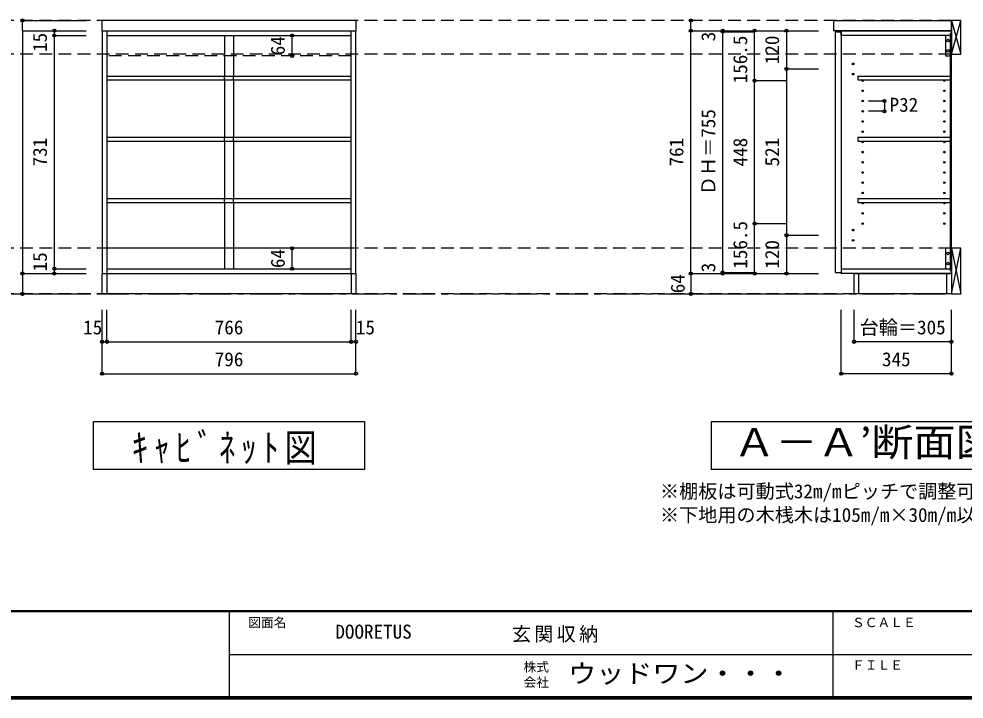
# Model space of a CAD drawing. Units: millimetres at full size, sheet at 1:20; some dimension numbers follow another scale. Extents: x -3893 to 3907, y -2871 to 2783.
# Drawn here: x -653 to 2312, y -2803 to -671 of the extents above; entities that cross this region are included whole.
import ezdxf
from ezdxf.enums import TextEntityAlignment as Align

# ---------------------------------------------------------------- set-up
doc = ezdxf.new("R2010")
doc.units = ezdxf.units.MM
doc.header["$LTSCALE"] = 20
doc.header["$PDMODE"] = 32
doc.header["$PDSIZE"] = 10
for name, pattern in [('CHAIN1', [8, 5, -1, 1, -1]), ('DASHED1', [1.8, 1.2, -0.6]), ('DASHED2', [3, 2, -1])]:
    doc.linetypes.add(name, pattern=pattern)
for name, color, linetype in [('0-1_本体', 2, 'Continuous'), ('0-2_扉', 3, 'Continuous'), ('0-4_棚', 2, 'Continuous'), ('0-5_ダボ', 7, 'Continuous'), ('0-6_桟木', 3, 'Continuous'), ('0-7_', 7, 'Continuous'), ('0-9_', 7, 'Continuous'), ('0-A_文字', 7, 'Continuous'), ('0-B_寸法', 7, 'Continuous'), ('F-1_枠', 6, 'Continuous'), ('F-A_文字', 7, 'Continuous')]:
    doc.layers.add(name, color=color, linetype=linetype)
doc.styles.add('ＭＳ ゴシック', font='')
doc.styles.get('ＭＳ ゴシック').set_extended_font_data('MS Gothic')

msp = doc.modelspace()

# ---------------------------------------------------------------- linework, layer by layer
at = {"layer": '0-1_本体', "color": 3}
for p, q in [((-391.39, -708.29), (-391.39, -1469.29)), ((-376.39, -708.29), (-376.39, -1469.29)), ((389.61, -1469.29), (389.61, -708.29)), ((404.61, -1469.29), (404.61, -708.29)), ((-376.39, -723.29), (389.61, -723.29)), ((-391.39, -1469.29), (404.61, -1469.29)), ((-376.39, -1454.29), (389.61, -1454.29))]:
    msp.add_line(p, q, dxfattribs=at)
at = {"layer": '0-1_本体'}
for p, q in [((1926.61, -708.29), (2271.61, -708.29)), ((1926.61, -723.29), (1926.61, -708.29)), ((2268.61, -723.29), (1926.61, -723.29)), ((2268.61, -716.29), (2271.61, -716.29)), ((2268.61, -1461.29), (2268.61, -716.29)), ((2270.11, -1461.29), (2270.11, -716.29)), ((1926.61, -1454.29), (2268.61, -1454.29)), ((1926.61, -1454.29), (1926.61, -1469.29)), ((2271.61, -1469.29), (1926.61, -1469.29)), ((2268.61, -1461.29), (2271.61, -1461.29))]:
    msp.add_line(p, q, dxfattribs=at)
at = {"layer": '0-1_本体', "color": 7}
msp.add_line((2271.61, -1469.29), (2271.61, -708.29), dxfattribs=at)
at = {"layer": '0-2_扉', "color": 2}
for p, q in [((1907.61, -711.29), (1907.61, -1466.29)), ((1907.61, -711.29), (1925.61, -711.29)), ((1925.61, -711.29), (1925.61, -1466.29)), ((1907.61, -1466.29), (1925.61, -1466.29))]:
    msp.add_line(p, q, dxfattribs=at)
at = {"layer": '0-4_棚', "color": 3}
for p, q in [((405.61, -676.29), (-392.39, -676.29)), ((-392.39, -676.29), (-392.39, -708.29)), ((-376.39, -850.31), (389.61, -850.31)), ((-376.39, -862.31), (389.61, -862.31)), ((-376.39, -1042.31), (389.61, -1042.31)), ((-376.39, -1054.31), (389.61, -1054.31)), ((-376.39, -1234.32), (389.61, -1234.32)), ((-376.39, -1246.32), (389.61, -1246.32))]:
    msp.add_line(p, q, dxfattribs=at)
at = {"layer": '0-4_棚', "color": 7}
for p, q in [((1901.61, -681.29), (1901.61, -708.29)), ((1906.61, -676.29), (2271.61, -676.29)), ((2271.61, -708.29), (2271.61, -676.29)), ((2271.61, -708.29), (1901.61, -708.29))]:
    msp.add_line(p, q, dxfattribs=at)
at = {"layer": '0-4_棚'}
for p, q in [((1978.61, -850.31), (2268.61, -850.31)), ((1978.61, -850.31), (1978.61, -862.31)), ((2268.61, -850.31), (2268.61, -862.31)), ((1978.61, -862.31), (2268.61, -862.31)), ((1978.61, -1042.31), (2268.61, -1042.31)), ((1978.61, -1042.31), (1978.61, -1054.31)), ((1978.61, -1054.31), (2268.61, -1054.31)), ((2268.61, -1042.31), (2268.61, -1054.31)), ((1978.61, -1234.32), (2268.61, -1234.32)), ((1978.61, -1234.32), (1978.61, -1246.32)), ((2268.61, -1234.32), (2268.61, -1246.32)), ((1978.61, -1246.32), (2268.61, -1246.32))]:
    msp.add_line(p, q, dxfattribs=at)
at = {"layer": '0-4_棚', "color": 3}
msp.add_lwpolyline([(-392.39, -708.29), (405.61, -708.29), (405.61, -676.29)], dxfattribs=at)
at = {"layer": '0-4_棚', "color": 7}
msp.add_arc((1906.61, -681.29), 5, 90, 180, dxfattribs=at)
at = {"layer": '0-5_ダボ'}
for centre in [(1963.61, -812.29), (1963.61, -844.29), (1993.61, -864.81), (2249.61, -864.81), (1993.61, -896.81), (2249.61, -896.81), (1993.61, -928.81), (2249.61, -928.81), (1993.61, -960.81), (2249.61, -960.81), (1993.61, -992.81), (2249.61, -992.81), (1993.61, -1024.81), (2249.61, -1024.81), (1993.61, -1056.81), (2249.61, -1056.81), (1993.61, -1088.81), (2249.61, -1088.81), (1993.61, -1120.81), (2249.61, -1120.81), (1993.61, -1152.81), (2249.61, -1152.81), (1993.61, -1184.81), (2249.61, -1184.81), (1993.61, -1216.81), (2249.61, -1216.81), (1993.61, -1248.81), (2249.61, -1248.81), (1993.61, -1280.81), (2249.61, -1280.81), (1963.61, -1333.29), (1993.61, -1312.81), (2249.61, -1312.81), (1963.61, -1365.29)]:
    msp.add_circle(centre, 2.5, dxfattribs=at)
at = {"layer": '0-6_桟木', "color": 7}
for p, q in [((2271.61, -781.29), (2301.61, -676.29)), ((2271.61, -676.29), (2301.61, -781.29)), ((2271.61, -1390.29), (2301.61, -1533.29)), ((2271.61, -1533.29), (2301.61, -1390.29)), ((2271.61, -1464.29), (2271.61, -1390.29))]:
    msp.add_line(p, q, dxfattribs=at)
at = {"layer": '0-6_桟木'}
for p, q in [((2253.61, -723.29), (2253.61, -787.29)), ((2268.61, -723.29), (2253.61, -723.29)), ((2268.61, -787.29), (2268.61, -723.29)), ((2253.61, -787.29), (2268.61, -787.29)), ((2253.61, -1390.29), (2253.61, -1454.29)), ((2268.61, -1390.29), (2253.61, -1390.29)), ((2268.61, -1454.29), (2268.61, -1390.29)), ((2253.61, -1454.29), (2268.61, -1454.29)), ((2271.61, -1533.29), (2301.61, -1533.29))]:
    msp.add_line(p, q, dxfattribs=at)
at = {"layer": '0-6_桟木', "color": 7, "linetype": 'DASHED2'}
for p, q in [((389.61, -787.29), (-376.39, -787.29)), ((389.61, -1390.29), (-376.39, -1390.29))]:
    msp.add_line(p, q, dxfattribs=at)
at = {"layer": '0-6_桟木', "color": 2}
msp.add_line((2271.61, -1390.29), (2271.61, -1464.29), dxfattribs=at)
at = {"layer": '0-6_桟木'}
msp.add_lwpolyline([(2301.61, -676.29), (2271.61, -676.29), (2271.61, -781.29), (2301.61, -781.29)], close=True, dxfattribs=at)
msp.add_lwpolyline([(2301.61, -1533.29), (2301.61, -1390.29), (2271.61, -1390.29), (2271.61, -1533.29)], dxfattribs=at)
at = {"layer": '0-6_桟木', "color": 7}
for centre in [(2261.11, -739.29), (2261.11, -771.29), (2261.11, -1406.29), (2261.11, -1438.29)]:
    msp.add_circle(centre, 4, dxfattribs=at)
at = {"layer": '0-7_'}
for p, q in [((-7.39, -723.29), (-7.39, -850.31)), ((20.61, -723.29), (20.61, -850.31)), ((-7.39, -862.31), (-7.39, -1042.31)), ((20.61, -862.31), (20.61, -1042.31)), ((-7.39, -1054.31), (-7.39, -1234.32)), ((20.61, -1054.31), (20.61, -1234.32)), ((-7.39, -1246.32), (-7.39, -1454.29)), ((20.61, -1246.32), (20.61, -1454.29))]:
    msp.add_line(p, q, dxfattribs=at)
at = {"layer": '0-7_', "linetype": 'DASHED1'}
for p, q in [((-7.39, -862.31), (-7.39, -850.31)), ((20.61, -862.31), (20.61, -850.31)), ((-7.39, -1054.31), (-7.39, -1042.31)), ((20.61, -1054.31), (20.61, -1042.31)), ((-7.39, -1246.32), (-7.39, -1234.32)), ((20.61, -1246.32), (20.61, -1234.32))]:
    msp.add_line(p, q, dxfattribs=at)
at = {"layer": '0-9_'}
for p, q in [((-390.89, -1533.29), (-390.89, -1469.29)), ((-390.89, -1469.29), (404.11, -1469.29)), ((-375.89, -1533.29), (-375.89, -1469.29)), ((389.11, -1469.29), (389.11, -1533.29)), ((404.11, -1469.29), (404.11, -1533.29)), ((1966.61, -1469.29), (2271.61, -1469.29)), ((1966.61, -1533.29), (1966.61, -1469.29)), ((1981.61, -1533.29), (1981.61, -1469.29)), ((2256.61, -1469.29), (2256.61, -1533.29)), ((2271.61, -1469.29), (2271.61, -1533.29)), ((404.11, -1533.29), (-390.89, -1533.29)), ((2271.61, -1533.29), (1966.61, -1533.29))]:
    msp.add_line(p, q, dxfattribs=at)
at = {"layer": '0-A_文字', "linetype": 'CHAIN1'}
msp.add_line((-2487.39, -1533.29), (2271.61, -1533.29), dxfattribs=at)
at = {"layer": '0-A_文字'}
for p, q in [((-418.39, -2083.29), (-418.39, -1933.29)), ((-418.39, -1933.29), (431.61, -1933.29)), ((431.61, -1933.29), (431.61, -2083.29)), ((1518.11, -1933.29), (1518.11, -2083.29)), ((1518.11, -1933.29), (2558.11, -1933.29)), ((431.61, -2083.29), (-418.39, -2083.29)), ((2558.11, -2083.29), (1518.11, -2083.29))]:
    msp.add_line(p, q, dxfattribs=at)
at = {"layer": '0-B_寸法', "color": 4, "linetype": 'DASHED2'}
for p, q in [((2271.61, -676.29), (-2487.39, -676.29)), ((2271.61, -676.29), (-2487.39, -676.29)), ((2271.61, -781.29), (-2487.39, -781.29)), ((2271.61, -1390.29), (-2487.39, -1390.29)), ((2271.61, -1533.29), (-2276.17, -1533.29))]:
    msp.add_line(p, q, dxfattribs=at)
at = {"layer": '0-B_寸法', "color": 4}
for p, q in [((-641.39, -676.29), (-441.39, -676.29)), ((-641.39, -708.29), (-641.39, -676.29)), ((1454.61, -708.29), (1454.61, -676.29)), ((-641.39, -708.29), (-441.39, -708.29)), ((-641.39, -708.29), (-641.39, -1469.29)), ((-541.39, -723.29), (-541.39, -708.29)), ((1454.61, -708.29), (1554.61, -708.29)), ((1454.61, -1469.29), (1454.61, -708.29)), ((1554.61, -708.29), (1654.61, -708.29)), ((1554.61, -708.29), (1654.61, -708.29)), ((1554.61, -711.29), (1554.61, -708.29)), ((1554.61, -711.29), (1654.61, -711.29)), ((1554.61, -1466.29), (1554.61, -711.29)), ((1654.61, -864.79), (1654.61, -708.29)), ((1654.61, -708.29), (1754.61, -708.29)), ((1754.61, -708.29), (1754.61, -828.29)), ((1754.61, -708.29), (1854.61, -708.29)), ((-541.39, -1454.29), (-541.39, -723.29)), ((-541.39, -723.29), (-441.39, -723.29)), ((204.43, -723.29), (201.45, -723.29)), ((204.43, -787.29), (204.43, -723.29)), ((204.43, -787.29), (201.45, -787.29)), ((1754.61, -828.29), (1854.61, -828.29)), ((1754.61, -828.29), (1754.61, -1349.29)), ((1654.61, -1312.79), (1654.61, -864.79)), ((1654.61, -864.79), (1754.61, -864.79)), ((2061.61, -928.79), (2011.61, -928.79)), ((2061.61, -928.79), (2061.61, -960.79)), ((2061.61, -960.79), (2011.61, -960.79)), ((1654.61, -1469.29), (1654.61, -1312.79)), ((1654.61, -1312.79), (1754.61, -1312.79)), ((1754.61, -1349.29), (1854.61, -1349.29)), ((1754.61, -1349.29), (1754.61, -1469.29)), ((204.43, -1390.29), (201.45, -1390.29)), ((204.43, -1454.29), (204.43, -1390.29)), ((-641.39, -1469.29), (-541.39, -1469.29)), ((-641.39, -1469.29), (-441.39, -1469.29)), ((-641.39, -1469.29), (-641.39, -1533.29)), ((-541.39, -1469.29), (-541.39, -1454.29)), ((-541.39, -1454.29), (-441.39, -1454.29)), ((-541.39, -1469.29), (-441.39, -1469.29)), ((204.43, -1454.29), (201.45, -1454.29)), ((1454.61, -1469.29), (1554.61, -1469.29)), ((1454.61, -1469.29), (1454.61, -1533.29)), ((1454.61, -1469.29), (1854.61, -1469.29)), ((1554.61, -1469.29), (1554.61, -1466.29)), ((1554.61, -1466.29), (1654.61, -1466.29)), ((1554.61, -1469.29), (1654.61, -1469.29)), ((1554.61, -1469.29), (1654.61, -1469.29)), ((1654.61, -1469.29), (1754.61, -1469.29)), ((1754.61, -1469.29), (1854.61, -1469.29)), ((-641.39, -1533.29), (-441.39, -1533.29)), ((1454.61, -1533.29), (1854.61, -1533.29)), ((-391.39, -1783.29), (-391.39, -1583.29)), ((-376.39, -1683.29), (-376.39, -1583.29)), ((389.61, -1683.29), (389.61, -1583.29)), ((1926.61, -1783.29), (1926.61, -1583.29)), ((1966.61, -1683.29), (1966.61, -1583.29)), ((2271.61, -1783.29), (2271.61, -1583.29)), ((-391.39, -1683.29), (404.61, -1683.29)), ((2271.61, -1683.29), (1966.61, -1683.29)), ((2271.61, -1783.29), (1926.61, -1783.29))]:
    msp.add_line(p, q, dxfattribs=at)
msp.add_lwpolyline([(-391.39, -1783.29), (404.61, -1783.29), (404.61, -1583.29)], dxfattribs=at)
at = {"layer": '0-B_寸法'}
for p in [(-641.39, -676.29), (1454.61, -676.29), (-541.39, -708.29), (1454.61, -708.29), (1554.61, -708.29), (1554.61, -711.29), (1654.61, -708.29), (1754.61, -708.29), (-541.39, -723.29), (204.43, -723.29), (204.43, -787.29), (1754.61, -828.29), (1654.61, -864.79), (2061.61, -928.79), (2061.61, -960.79), (1654.61, -1312.79), (1754.61, -1349.29), (204.43, -1390.29), (-541.39, -1454.29), (204.43, -1454.29), (-641.39, -1469.29), (-641.39, -1469.29), (-541.39, -1469.29), (1454.61, -1469.29), (1454.61, -1469.29), (1554.61, -1466.29), (1554.61, -1469.29), (1654.61, -1469.29), (1754.61, -1469.29), (-641.39, -1533.29), (1454.61, -1533.29), (-391.39, -1683.29), (-376.39, -1683.29), (389.61, -1683.29), (404.61, -1683.29), (1966.61, -1683.29), (2271.61, -1683.29), (-391.39, -1783.29), (404.61, -1783.29), (1926.61, -1783.29), (2271.61, -1783.29)]:
    msp.add_point(p, dxfattribs=at)
at = {"layer": 'F-1_枠'}
for p, q in [((3906.61, -2526.67), (-3893.39, -2526.67)), ((3906.61, -2530), (-3893.39, -2530)), ((6.61, -2530), (6.61, -2796.67)), ((1899.94, -2530), (1899.94, -2796.67)), ((6.61, -2663.33), (3899.95, -2663.34)), ((3906.61, -2796.67), (-3893.39, -2796.67)), ((3906.61, -2800), (-3893.39, -2800)), ((3906.61, -2803.33), (-3893.39, -2803.33))]:
    msp.add_line(p, q, dxfattribs=at)

# ---------------------------------------------------------------- texts
at = {"layer": '0-A_文字', "style": 'ＭＳ ゴシック', "width": 1.1}
msp.add_text('Ａ－Ａ’断面図', height=87.98, dxfattribs=at).set_placement((1588.11, -2068.29), align=Align.BOTTOM_LEFT)
at = {"layer": '0-A_文字', "style": 'ＭＳ ゴシック'}
for s, p in [('※棚板は可動式32m/mピッチで調整可能', (1357.81, -2187.11)), ('※下地用の木桟木は105m/m×30m/m以上の堅い木を使用してください。', (1357.81, -2261.24))]:
    msp.add_text(s, height=43.99, dxfattribs=at).set_placement(p, align=Align.BOTTOM_LEFT)
at = {"layer": '0-A_文字', "insert": (-298.39, -2068.29), "char_height": 87.98, "attachment_point": 7, "style": 'ＭＳ ゴシック'}
msp.add_mtext('\\T1.34;\\W0.85;ｷｬﾋﾞﾈｯﾄ図', dxfattribs=at)
at = {"layer": '0-B_寸法', "style": 'ＭＳ ゴシック'}
for s, p in [('15', (-551.39, -774.76)), ('64', (194.43, -785.29)), ('3', (1544.61, -741.54)), ('156.5', (1644.61, -873.29)), ('120', (1744.61, -813.29)), ('ＤＨ＝755', (1544.61, -1223.79)), ('731', (-551.39, -1133.79)), ('761', (1444.61, -1133.79)), ('448', (1644.61, -1133.79)), ('521', (1744.61, -1133.79)), ('156.5', (1644.61, -1454.29)), ('120', (1744.61, -1454.29)), ('15', (-551.39, -1462.67)), ('64', (194.43, -1452.29)), ('3', (1544.61, -1465.57)), ('64', (1448.61, -1531.29))]:
    msp.add_text(s, height=43.99, rotation=90, dxfattribs=at).set_placement(p, align=Align.BOTTOM_LEFT)
for s, p in [('P32', (2077.86, -975.65)), ('15', (-450.89, -1673.29)), ('766', (-38.39, -1673.29)), ('15', (404.27, -1673.29)), ('台輪＝305', (1984.11, -1673.29)), ('796', (-38.39, -1773.29)), ('345', (2054.11, -1773.29))]:
    msp.add_text(s, height=43.99, dxfattribs=at).set_placement(p, align=Align.BOTTOM_LEFT)
at = {"layer": 'F-A_文字', "style": 'ＭＳ ゴシック'}
for s, height, p in [('図面名', 29.33, (66.61, -2586.67)), ('ＳＣＡＬＥ', 29.33, (1959.94, -2586.67)), ('DOORETUS', 43.99, (339.95, -2627.19)), ('株式', 29.33, (929.94, -2726)), ('ＦＩＬＥ', 29.33, (1959.94, -2720)), ('会社', 29.33, (929.94, -2774))]:
    msp.add_text(s, height=height, dxfattribs=at).set_placement(p, align=Align.BOTTOM_LEFT)
at = {"layer": 'F-A_文字', "style": 'ＭＳ ゴシック', "width": 1.1}
msp.add_text('ウッドワン・・・', height=58.65, dxfattribs=at).set_placement((1069.94, -2770), align=Align.BOTTOM_LEFT)
at = {"layer": 'F-A_文字', "insert": (893.56, -2626.67), "char_height": 43.99, "attachment_point": 7, "style": 'ＭＳ ゴシック'}
msp.add_mtext('\\T1.17;玄関収納', dxfattribs=at)

doc.saveas('drawing.dxf')
